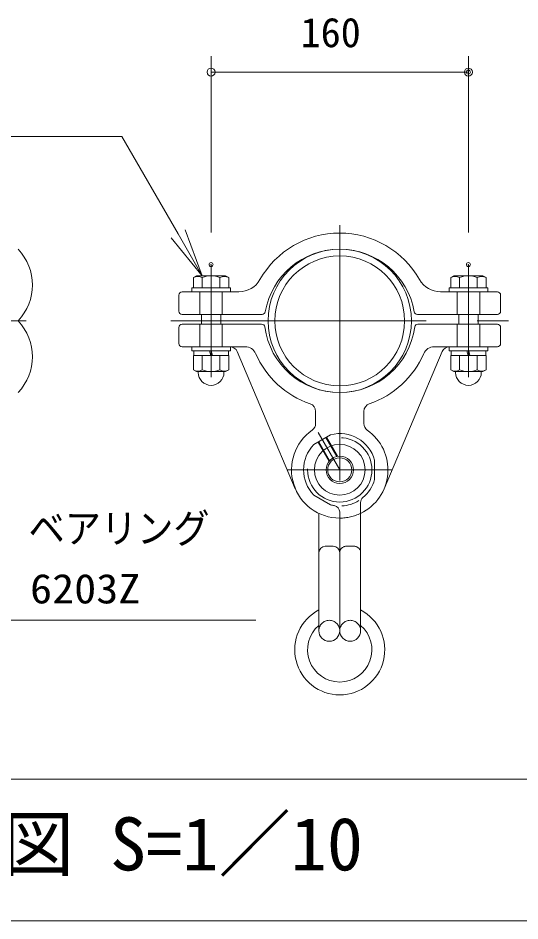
# Model space of a CAD drawing. Units: millimetres, scale not verified. Extents: x 0 to 420, y -14 to 311.
# Drawn here: x 179.3 to 210.5, y 193.2 to 249.2 of the extents above; entities that cross this region are included whole.
import ezdxf
from ezdxf.enums import TextEntityAlignment as Align

# ---------------------------------------------------------------- set-up
doc = ezdxf.new("R2010")
doc.units = ezdxf.units.MM
doc.header["$LTSCALE"] = 0.5
doc.header["$PDMODE"] = 32
doc.header["$PDSIZE"] = 0.25
doc.linetypes.add('USER1', pattern=[19.05, 12.7, -6.35])
doc.linetypes.add('USER3', pattern=[50.8, 31.75, -6.35, 6.35, -6.35])
doc.layers.add('LY_5', color=2, linetype='Continuous', lineweight=18)
doc.layers.add('LY_6', color=7, linetype='Continuous', lineweight=0)
doc.styles.add('ＭＳ ゴシック', font='')
doc.styles.get('ＭＳ ゴシック').set_extended_font_data('MS Gothic')

# ---------------------------------------------------------------- blocks, each defined once
blk = doc.blocks.new('-022-_DOTBLANK')
at = {"color": 7, "linetype": 'Continuous', "lineweight": 0}
blk.add_line((-0.5, 0), (-1, 0), dxfattribs=at)
blk.add_circle((0, 0), 0.5, dxfattribs=at)
blk = doc.blocks.new('-002-_U2')
at = {"color": 7, "linetype": 'Continuous', "lineweight": 0}
for p, q in [((-1, 0.1667), (0, 0)), ((0, 0), (-1, 0)), ((-1, -0.1667), (0, 0))]:
    blk.add_line(p, q, dxfattribs=at)

msp = doc.modelspace()

# ---------------------------------------------------------------- linework, layer by layer
at = {"layer": 'LY_5', "color": 7, "linetype": 'USER3', "lineweight": 0}
for p, q in [((199.2543, 236.3895), (199.2543, 217.6795)), ((191.2543, 233.9345), (191.2543, 226.9345)), ((207.2543, 233.9345), (207.2543, 226.9345)), ((179.7543, 230.4345), (158.7543, 230.4345)), ((188.7543, 230.4345), (209.7543, 230.4345)), ((199.2543, 221.1795), (197.92, 223.4905)), ((195.996, 221.1795), (202.5125, 221.1795))]:
    msp.add_line(p, q, dxfattribs=at)
at = {"layer": 'LY_5'}
for p, q in [((190.1573, 233.1258), (190.3543, 233.2395)), ((190.1573, 232.4895), (190.1573, 233.1258)), ((192.1543, 233.2395), (190.3543, 233.2395)), ((190.7058, 232.4895), (190.7058, 233.1258)), ((191.8028, 232.4895), (191.8028, 233.1258)), ((192.3513, 233.1258), (192.1543, 233.2395)), ((192.3513, 232.4895), (192.3513, 233.1258)), ((206.1573, 233.1258), (206.3543, 233.2395)), ((206.1573, 232.4895), (206.1573, 233.1258)), ((208.1543, 233.2395), (206.3543, 233.2395)), ((206.7058, 232.4895), (206.7058, 233.1258)), ((207.8028, 232.4895), (207.8028, 233.1258)), ((208.3513, 233.1258), (208.1543, 233.2395)), ((208.3513, 232.4895), (208.3513, 233.1258)), ((190.0543, 232.2395), (190.0543, 232.4895)), ((190.0543, 232.4895), (192.4543, 232.4895)), ((190.1573, 232.4895), (192.3513, 232.4895)), ((192.4543, 232.4895), (192.4543, 232.2395)), ((206.0543, 232.2395), (206.0543, 232.4895)), ((206.0543, 232.4895), (208.4543, 232.4895)), ((206.1573, 232.4895), (208.3513, 232.4895)), ((208.4543, 232.4895), (208.4543, 232.2395)), ((190.0543, 232.2395), (192.4543, 232.2395)), ((206.0543, 232.2395), (208.4543, 232.2395)), ((190.6543, 230.8395), (190.6543, 230.2295)), ((191.8543, 230.8395), (191.8543, 230.2295)), ((206.6543, 230.8395), (206.6543, 230.2295)), ((207.8543, 230.8395), (207.8543, 230.2295)), ((190.0543, 228.5795), (190.0543, 228.8295)), ((190.0543, 228.8295), (192.4543, 228.8295)), ((190.0543, 228.5795), (192.4543, 228.5795)), ((190.1793, 228.5795), (190.1793, 228.2795)), ((190.1793, 228.5795), (192.3293, 228.5795)), ((191.2375, 228.2795), (191.1572, 228.5795)), ((191.3514, 228.2795), (191.271, 228.5795)), ((192.3293, 228.5795), (192.3293, 228.2795)), ((192.4543, 228.8295), (192.4543, 228.5795)), ((206.0543, 228.5795), (206.0543, 228.8295)), ((206.0543, 228.8295), (208.4543, 228.8295)), ((206.0543, 228.5795), (208.4543, 228.5795)), ((206.1793, 228.5795), (206.1793, 228.2795)), ((206.1793, 228.5795), (208.3293, 228.5795)), ((207.2375, 228.2795), (207.1572, 228.5795)), ((207.3514, 228.2795), (207.271, 228.5795)), ((208.3293, 228.5795), (208.3293, 228.2795)), ((208.4543, 228.8295), (208.4543, 228.5795)), ((190.1573, 228.2795), (190.1573, 227.3933)), ((190.1573, 228.2795), (192.3513, 228.2795)), ((190.1793, 228.2795), (192.3293, 228.2795)), ((190.7058, 228.2795), (190.7058, 227.3933)), ((191.8028, 228.2795), (191.8028, 227.3933)), ((192.3513, 228.2795), (192.3513, 227.3933)), ((206.1573, 228.2795), (206.1573, 227.3933)), ((206.1573, 228.2795), (208.3513, 228.2795)), ((206.1793, 228.2795), (208.3293, 228.2795)), ((206.7058, 228.2795), (206.7058, 227.3933)), ((207.8028, 228.2795), (207.8028, 227.3933)), ((208.3513, 228.2795), (208.3513, 227.3933)), ((190.1573, 227.3933), (190.3543, 227.2795)), ((190.3543, 227.2795), (192.1543, 227.2795)), ((190.4543, 227.2295), (190.4543, 227.2795)), ((192.0543, 227.2295), (192.0543, 227.2795)), ((192.3513, 227.3933), (192.1543, 227.2795)), ((206.1573, 227.3933), (206.3543, 227.2795)), ((206.3543, 227.2795), (208.1543, 227.2795)), ((206.4543, 227.2295), (206.4543, 227.2795)), ((208.0543, 227.2295), (208.0543, 227.2795)), ((208.3513, 227.3933), (208.1543, 227.2795))]:
    msp.add_line(p, q, dxfattribs=at)
at = {"layer": 'LY_5', "color": 7, "lineweight": 0}
for p, q in [((189.2543, 232.0395), (189.2543, 231.0395)), ((189.4543, 232.2395), (192.9903, 232.2395)), ((209.0543, 232.2395), (205.5183, 232.2395)), ((209.2543, 232.0395), (209.2543, 231.0395)), ((189.4543, 230.8395), (194.4286, 230.8395)), ((209.0543, 230.8395), (204.08, 230.8395)), ((189.2543, 230.0295), (189.2543, 229.0295)), ((189.4543, 230.2295), (194.3976, 230.2295)), ((204.111, 230.2295), (209.0543, 230.2295)), ((209.2543, 230.0295), (209.2543, 229.0295)), ((189.4543, 228.8295), (193.3842, 228.8295)), ((196.4921, 220.009), (192.8835, 228.5246)), ((202.0165, 220.009), (205.6251, 228.5246)), ((205.1243, 228.8295), (209.0543, 228.8295)), ((197.7543, 224.811), (197.7543, 224.0518)), ((200.7543, 224.811), (200.7543, 224.0518)), ((197.6504, 222.7575), (198.6896, 223.3575)), ((201.4228, 221.7795), (201.4228, 220.5795)), ((198.6896, 219.0015), (197.6504, 219.6015)), ((200.5543, 219.1467), (200.5543, 211.1795)), ((197.9543, 218.4758), (197.9543, 211.1795)), ((199.2543, 218.5599), (199.2543, 211.1795)), ((199.2543, 218.1795), (199.2543, 211.1795)), ((198.8543, 216.4295), (198.3543, 216.4295))]:
    msp.add_line(p, q, dxfattribs=at)
at = {"layer": 'LY_5', "color": 7, "linetype": 'USER1', "lineweight": 0}
for p, q in [((190.5543, 232.2395), (190.5543, 230.8395)), ((191.9543, 232.2395), (191.9543, 230.8395)), ((206.5543, 232.2395), (206.5543, 230.8395)), ((207.9543, 232.2395), (207.9543, 230.8395)), ((190.5543, 230.2295), (190.5543, 228.8295)), ((191.9543, 230.2295), (191.9543, 228.8295)), ((206.5543, 230.2295), (206.5543, 228.8295)), ((207.9543, 230.2295), (207.9543, 228.8295)), ((198.5968, 221.7183), (197.9102, 222.9075)), ((198.6245, 221.7504), (197.9449, 222.9275)), ((199.0748, 222.0104), (198.3952, 223.1875)), ((199.1164, 222.0183), (198.4298, 223.2075)), ((199.6543, 216.4295), (200.1543, 216.4295))]:
    msp.add_line(p, q, dxfattribs=at)
at = {"layer": 'LY_5', "color": 7}
for p, q in [((214.9046, 201.95), (149.1046, 201.95)), ((149.1046, 193.15), (214.9046, 193.15))]:
    msp.add_line(p, q, dxfattribs=at)
at = {"layer": 'LY_5'}
for centre, radius in [((199.2543, 230.4345), 4.455), ((199.2543, 230.4345), 4.035), ((199.2543, 221.1795), 1.575), ((199.2543, 221.1795), 0.85), ((199.2543, 221.1795), 0.75)]:
    msp.add_circle(centre, radius, dxfattribs=at)
at = {"layer": 'LY_5', "color": 7, "linetype": 'USER1', "lineweight": 0}
msp.add_circle((199.2543, 221.1795), 2, dxfattribs=at)
at = {"layer": 'LY_5', "color": 7, "lineweight": 0}
msp.add_circle((199.2543, 221.1795), 0.85, dxfattribs=at)
for centre, radius, start, end in [((199.2543, 230.1895), 5.7, 29.54161, 150.45839), ((199.2543, 230.1895), 4.7, 9.9896, 170.0104), ((192.9903, 233.7395), 1.5, 270, 330.45839), ((205.5183, 233.7395), 1.5, 209.54161, 270), ((189.4543, 232.0395), 0.2, 90, 180), ((209.0543, 232.0395), 0.2, 0, 90), ((189.4543, 231.0395), 0.2, 180, 270), ((194.4286, 231.0395), 0.2, 270, 350.0104), ((204.08, 231.0395), 0.2, 189.9896, 270), ((209.0543, 231.0395), 0.2, 270, 0), ((189.4543, 230.0295), 0.2, 90, 180), ((194.3976, 230.0295), 0.2, 7.62293, 90), ((199.2543, 230.6795), 4.7, 187.62293, 352.37707), ((204.111, 230.0295), 0.2, 90, 172.37707), ((209.0543, 230.0295), 0.2, 0, 90), ((189.4543, 229.0295), 0.2, 180, 270), ((209.0543, 229.0295), 0.2, 270, 0), ((192.4231, 228.3295), 0.5, 22.96524, 90), ((193.3842, 228.1295), 0.7, 23.48053, 90), ((199.2543, 230.6795), 5.7, 203.48054, 251.18094), ((199.2543, 230.6795), 5.7, 288.81906, 336.51947), ((205.1243, 228.1295), 0.7, 90, 156.51946), ((206.0854, 228.3295), 0.5, 90, 157.03475), ((197.2543, 224.811), 0.5, 0, 71.18094), ((201.2543, 224.811), 0.5, 108.81906, 180), ((197.2543, 224.0518), 0.5, 304.8499, 0), ((201.2543, 224.0518), 0.5, 180, 235.15009), ((199.2543, 221.1795), 3, 124.84991, 270), ((199.2543, 221.1795), 2.25, 15.46601, 104.53399), ((199.2543, 221.1795), 3, 295.67929, 55.15009), ((199.2543, 221.1795), 2.25, 135.46601, 224.53399), ((199.2543, 221.1795), 2.25, 309.90447, 344.53399), ((200.9543, 219.1467), 0.4, 129.90447, 180), ((199.2543, 221.1795), 2.25, 255.46601, 261.3184), ((198.8543, 218.5599), 0.4, 0, 81.3184), ((198.3543, 216.0295), 0.4, 90, 180), ((198.8543, 216.0295), 0.4, 0, 90), ((198.6043, 211.1795), 0.65, 180, 0), ((199.9043, 211.1795), 0.65, 180, 0)]:
    msp.add_arc(centre, radius, start, end, dxfattribs=at)
at = {"layer": 'LY_5'}
for centre, radius, start, end in [((176.9118, 232.662), 3.2325, 316.44154, 43.55846), ((190.4316, 232.6508), 0.5485, 60.00001, 119.99999), ((191.2543, 231.86), 1.3796, 66.57346, 113.42654), ((192.077, 232.6508), 0.5485, 60.00001, 119.99999), ((206.4316, 232.6508), 0.5485, 60.00001, 119.99999), ((207.2543, 231.86), 1.3796, 66.57346, 113.42654), ((208.077, 232.6508), 0.5485, 60.00001, 119.99999), ((176.9118, 228.207), 3.2325, 316.44154, 43.55846), ((190.4316, 227.8683), 0.5485, 240.00001, 299.99999), ((191.2543, 227.2295), 0.8, 180, 0), ((191.2543, 228.6591), 1.3796, 246.57346, 293.42654), ((192.077, 227.8683), 0.5485, 240.00001, 299.99999), ((206.4316, 227.8683), 0.5485, 240.00001, 299.99999), ((207.2543, 227.2295), 0.8, 180, 0), ((207.2543, 228.6591), 1.3796, 246.57346, 293.42654), ((208.077, 227.8683), 0.5485, 240.00001, 299.99999), ((199.2543, 221.1795), 2.25, 273.41244, 301.90804), ((199.2543, 209.9963), 2.8, 117.664, 62.336), ((199.2543, 209.9963), 2, 130.5416, 49.4584)]:
    msp.add_arc(centre, radius, start, end, dxfattribs=at)
at = {"layer": 'LY_5', "color": 7, "linetype": 'USER1', "lineweight": 0}
for centre, radius, start, end in [((199.2543, 221.1795), 3, 270, 295.67929), ((199.6543, 216.0295), 0.4, 90, 180), ((200.1543, 216.0295), 0.4, 0, 90), ((198.6043, 211.1795), 0.65, 0, 180), ((199.9043, 211.1795), 0.65, 0, 180)]:
    msp.add_arc(centre, radius, start, end, dxfattribs=at)
at = {"layer": 'LY_6'}
for p, q in [((191.2543, 235.9345), (191.2543, 246.8895)), ((207.2543, 235.9345), (207.2543, 246.8895)), ((191.2543, 245.8895), (207.2543, 245.8895)), ((161.7046, 241.8895), (184.7455, 241.8895)), ((185.7117, 241.8895), (184.7117, 241.8895)), ((189.2058, 235.8376), (185.7117, 241.8895)), ((178.8093, 211.8295), (179.8093, 211.8295)), ((179.8093, 211.8295), (194.0415, 211.8295))]:
    msp.add_line(p, q, dxfattribs=at)
for p in [(207.2543, 245.8895), (191.2543, 233.9345), (207.2543, 233.9345)]:
    msp.add_point(p, dxfattribs=at)

# ---------------------------------------------------------------- block references
for name, p, xscale, yscale, rotation in [('-022-_DOTBLANK', (191.2543, 245.8895), 0.5, 0.5, 180), ('-002-_U2', (190.7058, 233.2395), 3, 3, 300)]:
    msp.add_blockref(name, p, dxfattribs=dict(at, xscale=xscale, yscale=yscale, rotation=rotation))
at = {"layer": 'LY_6', "xscale": 0.5, "yscale": 0.5}
msp.add_blockref('-022-_DOTBLANK', (207.2543, 245.8895), dxfattribs=at)

# ---------------------------------------------------------------- texts
at = {"layer": 'LY_5', "color": 7, "style": 'ＭＳ ゴシック'}
msp.add_text('クラッチ詳細図 S=1／10', height=3.299, dxfattribs=at).set_placement((151.2355, 195.3), align=Align.BOTTOM_LEFT)
at = {"layer": 'LY_6', "style": 'ＭＳ ゴシック'}
msp.add_text('160', height=1.833, dxfattribs=at).set_placement((196.8204, 246.8895), align=Align.BOTTOM_LEFT)
for s, width, p in [('ベアリング', 0.9, (179.9093, 216.0795)), ('6203Z', 1.1, (179.9998, 212.3295))]:
    msp.add_text(s, height=1.833, dxfattribs=dict(at, width=width)).set_placement(p, align=Align.BOTTOM_LEFT)

doc.saveas('drawing.dxf')
